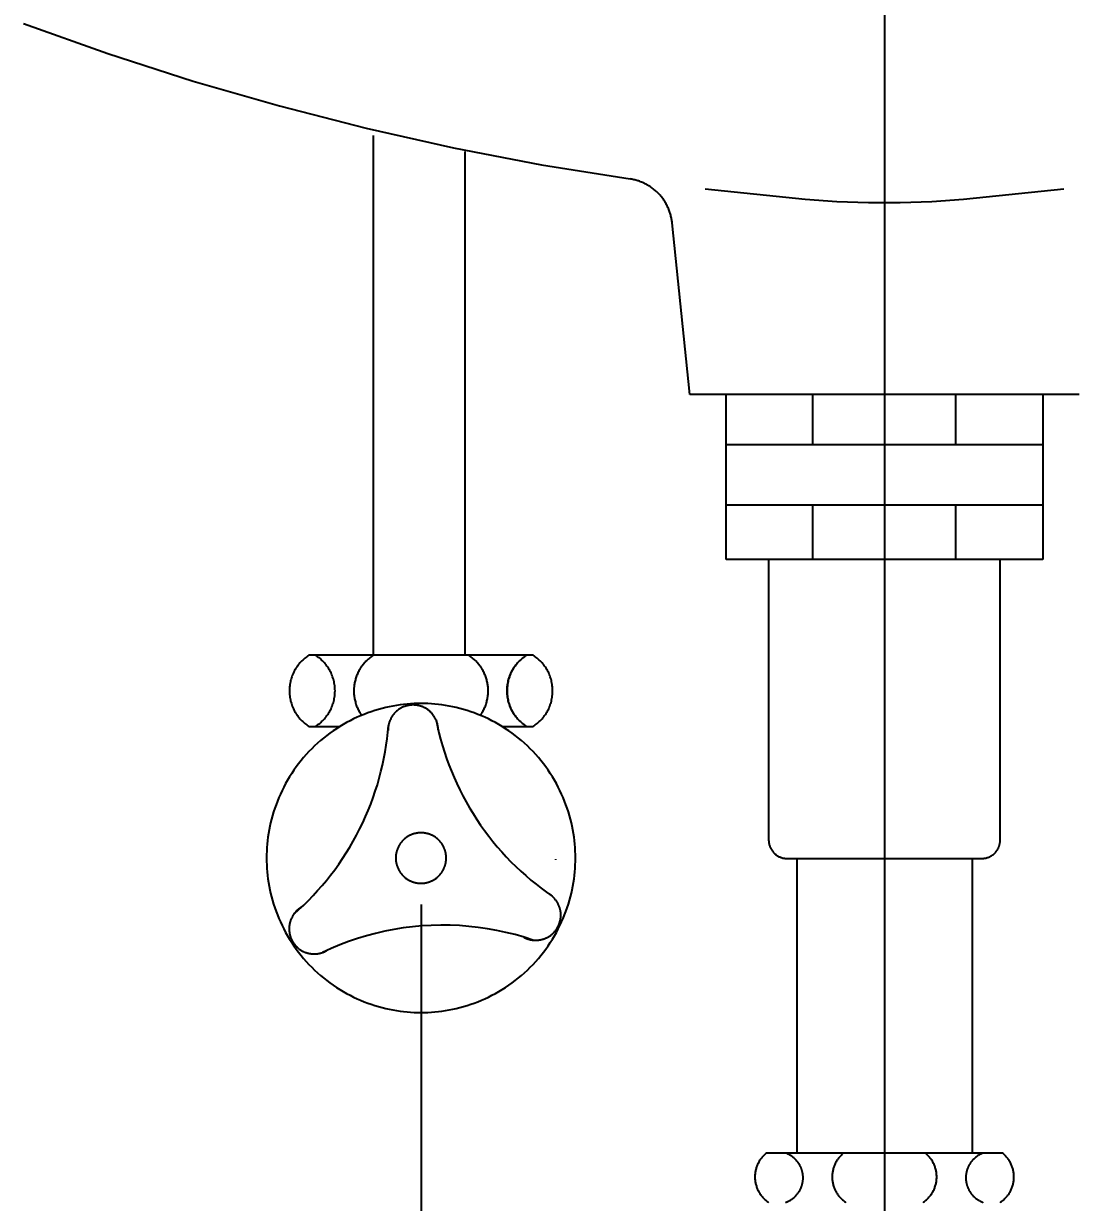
# Model space of a CAD drawing. Header units: millimetres. Extents: x 0 to 4460, y -80 to 3036.
# Drawn here: x 462.1 to 631.7, y 587 to 777.8 of the extents above; entities that cross this region are included whole.
import ezdxf
from ezdxf.lldxf.tags import DXFTag

# ---------------------------------------------------------------- set-up
doc = ezdxf.new("R2010")
doc.units = ezdxf.units.MM
doc.header["$LTSCALE"] = 0.5
doc.header["$MEASUREMENT"] = 0
for name, color, linetype in [('내부선 및 부속', 4, 'Continuous'), ('외형선', 3, 'Continuous'), ('중심선', 1, 'DASHED'), ('치수선', 7, 'Continuous')]:
    doc.layers.add(name, color=color, linetype=linetype)
doc.styles.add('____', font='')
doc.styles.get('____').set_extended_font_data('굴림')
tags = doc.linetypes.add('DASHDOT', pattern=[70, 31, -13, 13, -13]).pattern_tags.tags
tags[10:11] = [DXFTag(74, 4), DXFTag(75, 0), DXFTag(340, '0'), DXFTag(46, 0.0), DXFTag(50, 0.0), DXFTag(44, 0.0), DXFTag(45, 0.0)]
tags[8:9] = [DXFTag(74, 4), DXFTag(75, 0), DXFTag(340, '0'), DXFTag(46, 0.0), DXFTag(50, 0.0), DXFTag(44, 0.0), DXFTag(45, 0.0)]
tags[6:7] = [DXFTag(74, 4), DXFTag(75, 0), DXFTag(340, '0'), DXFTag(46, 0.0), DXFTag(50, 0.0), DXFTag(44, 0.0), DXFTag(45, 0.0)]
tags[4:5] = [DXFTag(74, 4), DXFTag(75, 0), DXFTag(340, '0'), DXFTag(46, 0.0), DXFTag(50, 0.0), DXFTag(44, 0.0), DXFTag(45, 0.0)]
tags = doc.linetypes.add('DASHED', pattern=[25.72, 12.86, -12.86]).pattern_tags.tags
tags[6:7] = [DXFTag(74, 4), DXFTag(75, 0), DXFTag(340, '0'), DXFTag(46, 0.0), DXFTag(50, 0.0), DXFTag(44, 0.0), DXFTag(45, 0.0)]
tags[4:5] = [DXFTag(74, 4), DXFTag(75, 0), DXFTag(340, '0'), DXFTag(46, 0.0), DXFTag(50, 0.0), DXFTag(44, 0.0), DXFTag(45, 0.0)]
doc.dimstyles.new('MSADIM', dxfattribs={"dimtxt": 35, "dimasz": 25, "dimexe": 10, "dimexo": 7.5, "dimgap": 0.09, "dimtad": 0, "dimtoh": 1, "dimdec": 0, "dimzin": 1, "dimdsep": 46, "dimtxsty": '____', "dimcen": 11.25, "dimadec": 0, "dimazin": 0, "dimtfac": 1, "dimtdec": 4, "dimtix": 1, "dimtmove": 0, "dimatfit": 3, "dimfxl": 1, "dimtolj": 1, "dimtzin": 1, "dimarcsym": 0})

# ---------------------------------------------------------------- blocks, each defined once
blk = doc.blocks.new('*D16')
at = {"layer": '치수선', "color": 0, "linetype": 'Continuous', "lineweight": -2, "transparency": 16777216}
for p, q in [((526.42, 635.27), (526.42, 373.25)), ((676.42, 635.27), (676.42, 373.25)), ((551.42, 383.25), (565.49, 383.25)), ((651.42, 383.25), (637.35, 383.25))]:
    blk.add_line(p, q, dxfattribs=at)
at = {"layer": '치수선', "color": 0, "linetype": 'Continuous', "transparency": 16777216}
for points in [[(551.42, 387.42), (551.42, 379.08), (526.42, 383.25)], [(651.42, 387.42), (651.42, 379.08), (676.42, 383.25)]]:
    blk.add_solid(points, dxfattribs=at)
at = {"layer": '치수선', "color": 0, "linetype": 'Continuous', "transparency": 16777216, "insert": (601.42, 383.25), "char_height": 25, "attachment_point": 5, "style": '____'}
blk.add_mtext('\\A1;150', dxfattribs=at)

msp = doc.modelspace()

# ---------------------------------------------------------------- linework, layer by layer
at = {"layer": '내부선 및 부속', "linetype": 'Continuous'}
for points in [[(518.7, 759.68), (518.7, 675.57)], [(533.56, 675.57), (533.56, 757.09)], [(575.79, 691.08), (575.79, 717.77)], [(589.84, 709.65), (589.84, 717.77)], [(612.99, 709.65), (612.99, 717.77)], [(627.05, 717.77), (627.05, 691.08)], [(575.79, 709.65), (627.05, 709.65)], [(601.42, 699.84), (575.79, 699.84)], [(589.84, 691.08), (589.84, 699.84)], [(627.05, 699.84), (601.42, 699.84)], [(612.99, 691.08), (612.99, 699.84)], [(601.42, 691.08), (575.79, 691.08)], [(582.68, 691.08), (582.68, 645.69)], [(627.05, 691.08), (601.42, 691.08)], [(620.16, 645.69), (620.16, 691.08)], [(508.27, 675.57), (508.1, 675.46), (507.93, 675.34), (507.76, 675.21), (507.6, 675.08), (507.44, 674.95), (507.28, 674.8), (507.12, 674.65), (506.98, 674.5), (506.83, 674.34), (506.69, 674.18), (506.55, 674.01), (506.42, 673.83), (506.3, 673.66), (506.18, 673.47), (506.06, 673.29), (505.96, 673.1), (505.85, 672.9), (505.76, 672.71), (505.67, 672.51), (505.59, 672.31), (505.51, 672.1), (505.44, 671.9), (505.38, 671.69), (505.32, 671.48), (505.27, 671.28), (505.23, 671.07), (505.2, 670.86), (505.17, 670.65), (505.15, 670.44), (505.13, 670.23), (505.12, 670.02), (505.12, 669.82), (505.12, 669.61), (505.13, 669.4), (505.15, 669.2), (505.17, 668.99), (505.2, 668.78), (505.23, 668.57), (505.27, 668.36), (505.32, 668.15), (505.38, 667.94), (505.44, 667.74), (505.51, 667.53), (505.59, 667.33), (505.67, 667.13), (505.76, 666.93), (505.85, 666.73), (505.96, 666.54), (506.06, 666.35), (506.18, 666.16), (506.3, 665.98), (506.42, 665.8), (506.55, 665.63), (506.69, 665.46), (506.83, 665.29), (506.98, 665.13), (507.12, 664.98), (507.28, 664.83), (507.44, 664.69), (507.6, 664.55), (507.76, 664.42), (507.93, 664.3), (508.1, 664.18), (508.27, 664.06)], [(526.42, 675.57), (508.27, 675.57)], [(509.35, 664.06), (509.52, 664.18), (509.69, 664.3), (509.85, 664.42), (510.02, 664.55), (510.18, 664.69), (510.34, 664.83), (510.49, 664.98), (510.64, 665.13), (510.79, 665.29), (510.93, 665.46), (511.06, 665.63), (511.19, 665.8), (511.32, 665.98), (511.44, 666.16), (511.55, 666.35), (511.66, 666.54), (511.76, 666.73), (511.86, 666.93), (511.94, 667.13), (512.03, 667.33), (512.1, 667.53), (512.17, 667.74), (512.24, 667.94), (512.29, 668.15), (512.34, 668.36), (512.38, 668.57), (512.42, 668.78), (512.45, 668.99), (512.47, 669.2), (512.49, 669.4), (512.49, 669.61), (512.5, 669.82), (512.49, 670.02), (512.49, 670.23), (512.47, 670.44), (512.45, 670.65), (512.42, 670.86), (512.38, 671.07), (512.34, 671.28), (512.29, 671.48), (512.24, 671.69), (512.17, 671.9), (512.1, 672.1), (512.03, 672.31), (511.94, 672.51), (511.86, 672.71), (511.76, 672.9), (511.66, 673.1), (511.55, 673.29), (511.44, 673.47), (511.32, 673.66), (511.19, 673.83), (511.06, 674.01), (510.93, 674.18), (510.79, 674.34), (510.64, 674.5), (510.49, 674.65), (510.34, 674.8), (510.18, 674.95), (510.02, 675.08), (509.85, 675.21), (509.69, 675.34), (509.52, 675.46), (509.35, 675.57)], [(518.7, 675.57), (518.56, 675.48), (518.42, 675.38), (518.28, 675.28), (518.14, 675.18), (518.01, 675.07), (517.88, 674.96), (517.75, 674.84), (517.63, 674.72), (517.5, 674.6), (517.38, 674.48), (517.26, 674.35), (517.15, 674.21), (517.04, 674.08), (516.93, 673.94), (516.83, 673.8), (516.73, 673.66), (516.63, 673.51), (516.54, 673.36), (516.45, 673.21), (516.36, 673.06), (516.28, 672.9), (516.21, 672.74), (516.13, 672.59), (516.06, 672.43), (516, 672.26), (515.94, 672.1), (515.89, 671.94), (515.83, 671.78), (515.79, 671.61), (515.74, 671.45), (515.71, 671.28), (515.67, 671.12), (515.64, 670.95), (515.62, 670.78), (515.59, 670.61), (515.58, 670.44), (515.56, 670.27), (515.55, 670.1), (515.55, 669.93), (515.55, 669.75), (515.55, 669.58), (515.56, 669.41), (515.57, 669.23), (515.59, 669.06), (515.61, 668.88), (515.64, 668.71), (515.67, 668.54), (515.7, 668.37), (515.74, 668.19), (515.79, 668.02), (515.83, 667.86), (515.89, 667.69), (515.94, 667.52), (516, 667.36), (516.07, 667.2), (516.14, 667.04), (516.21, 666.88), (516.29, 666.73), (516.37, 666.57), (516.45, 666.42), (516.54, 666.28), (516.63, 666.13), (516.72, 665.99), (516.82, 665.85)], [(544.57, 675.57), (526.42, 675.57)], [(536.02, 665.85), (536.12, 665.99), (536.21, 666.13), (536.3, 666.28), (536.39, 666.42), (536.47, 666.57), (536.55, 666.73), (536.63, 666.88), (536.7, 667.04), (536.77, 667.2), (536.83, 667.36), (536.89, 667.52), (536.95, 667.69), (537, 667.86), (537.05, 668.02), (537.09, 668.19), (537.13, 668.37), (537.17, 668.54), (537.2, 668.71), (537.23, 668.88), (537.25, 669.06), (537.26, 669.23), (537.28, 669.41), (537.29, 669.58), (537.29, 669.75), (537.29, 669.93), (537.28, 670.1), (537.27, 670.27), (537.26, 670.44), (537.24, 670.61), (537.22, 670.78), (537.19, 670.95), (537.16, 671.12), (537.13, 671.28), (537.09, 671.45), (537.05, 671.61), (537, 671.78), (536.95, 671.94), (536.9, 672.1), (536.84, 672.26), (536.77, 672.43), (536.7, 672.59), (536.63, 672.74), (536.55, 672.9), (536.47, 673.06), (536.39, 673.21), (536.3, 673.36), (536.21, 673.51), (536.11, 673.66), (536.01, 673.8), (535.91, 673.94), (535.8, 674.08), (535.69, 674.21), (535.57, 674.35), (535.45, 674.48), (535.33, 674.6), (535.21, 674.72), (535.09, 674.84), (534.96, 674.96), (534.83, 675.07), (534.69, 675.18), (534.56, 675.28), (534.42, 675.38), (534.28, 675.48), (534.14, 675.57)], [(543.49, 675.57), (543.32, 675.46), (543.15, 675.34), (542.98, 675.21), (542.82, 675.08), (542.66, 674.95), (542.5, 674.8), (542.35, 674.65), (542.2, 674.5), (542.05, 674.34), (541.91, 674.18), (541.78, 674.01), (541.64, 673.83), (541.52, 673.66), (541.4, 673.47), (541.29, 673.29), (541.18, 673.1), (541.08, 672.9), (540.98, 672.71), (540.89, 672.51), (540.81, 672.31), (540.73, 672.1), (540.66, 671.9), (540.6, 671.69), (540.55, 671.48), (540.5, 671.28), (540.45, 671.07), (540.42, 670.86), (540.39, 670.65), (540.37, 670.44), (540.35, 670.23), (540.34, 670.02), (540.34, 669.82), (540.34, 669.61), (540.35, 669.4), (540.37, 669.2), (540.39, 668.99), (540.42, 668.78), (540.45, 668.57), (540.5, 668.36), (540.55, 668.15), (540.6, 667.94), (540.66, 667.74), (540.73, 667.53), (540.81, 667.33), (540.89, 667.13), (540.98, 666.93), (541.08, 666.73), (541.18, 666.54), (541.29, 666.35), (541.4, 666.16), (541.52, 665.98), (541.64, 665.8), (541.78, 665.63), (541.91, 665.46), (542.05, 665.29), (542.2, 665.13), (542.35, 664.98), (542.5, 664.83), (542.66, 664.69), (542.82, 664.55), (542.98, 664.42), (543.15, 664.3), (543.32, 664.18), (543.49, 664.06)], [(543.49, 664.06), (543.32, 664.18), (543.15, 664.3), (542.98, 664.42), (542.82, 664.55), (542.66, 664.69), (542.5, 664.83), (542.35, 664.98), (542.2, 665.13), (542.05, 665.29), (541.91, 665.46), (541.78, 665.63), (541.64, 665.8), (541.52, 665.98), (541.4, 666.16), (541.29, 666.35), (541.18, 666.54), (541.08, 666.73), (540.98, 666.93), (540.89, 667.13), (540.81, 667.33), (540.73, 667.53), (540.66, 667.74), (540.6, 667.94), (540.55, 668.15), (540.5, 668.36), (540.45, 668.57), (540.42, 668.78), (540.39, 668.99), (540.37, 669.2), (540.35, 669.4), (540.34, 669.61), (540.34, 669.82), (540.34, 670.02), (540.35, 670.23), (540.37, 670.44), (540.39, 670.65), (540.42, 670.86), (540.45, 671.07), (540.5, 671.28), (540.55, 671.48), (540.6, 671.69), (540.66, 671.9), (540.73, 672.1), (540.81, 672.31), (540.89, 672.51), (540.98, 672.71), (541.08, 672.9), (541.18, 673.1), (541.29, 673.29), (541.4, 673.47), (541.52, 673.66), (541.64, 673.83), (541.78, 674.01), (541.91, 674.18), (542.05, 674.34), (542.2, 674.5), (542.35, 674.65), (542.5, 674.8), (542.66, 674.95), (542.82, 675.08), (542.98, 675.21), (543.15, 675.34), (543.32, 675.46), (543.49, 675.57)], [(544.57, 664.06), (544.74, 664.18), (544.91, 664.3), (545.08, 664.42), (545.24, 664.55), (545.4, 664.69), (545.56, 664.83), (545.71, 664.98), (545.86, 665.13), (546.01, 665.29), (546.15, 665.46), (546.28, 665.63), (546.41, 665.8), (546.54, 665.98), (546.66, 666.16), (546.77, 666.35), (546.88, 666.54), (546.98, 666.73), (547.08, 666.93), (547.17, 667.13), (547.25, 667.33), (547.32, 667.53), (547.39, 667.74), (547.46, 667.94), (547.51, 668.15), (547.56, 668.36), (547.6, 668.57), (547.64, 668.78), (547.67, 668.99), (547.69, 669.2), (547.71, 669.4), (547.72, 669.61), (547.72, 669.82), (547.72, 670.02), (547.71, 670.23), (547.69, 670.44), (547.67, 670.65), (547.64, 670.86), (547.6, 671.07), (547.56, 671.28), (547.51, 671.48), (547.46, 671.69), (547.39, 671.9), (547.32, 672.1), (547.25, 672.31), (547.17, 672.51), (547.08, 672.71), (546.98, 672.9), (546.88, 673.1), (546.77, 673.29), (546.66, 673.47), (546.54, 673.66), (546.41, 673.83), (546.28, 674.01), (546.15, 674.18), (546.01, 674.34), (545.86, 674.5), (545.71, 674.65), (545.56, 674.8), (545.4, 674.95), (545.24, 675.08), (545.08, 675.21), (544.91, 675.34), (544.74, 675.46), (544.57, 675.57)], [(551.42, 642.77), (551.41, 643.32), (551.39, 643.88), (551.36, 644.45), (551.32, 645.01), (551.26, 645.59), (551.19, 646.16), (551.1, 646.74), (551, 647.32), (550.89, 647.9), (550.76, 648.48), (550.61, 649.06), (550.45, 649.65), (550.28, 650.23), (550.09, 650.81), (549.88, 651.39), (549.66, 651.97), (549.43, 652.55), (549.18, 653.12), (548.91, 653.69), (548.63, 654.25), (548.33, 654.81), (548.01, 655.36), (547.69, 655.91), (547.34, 656.45), (546.99, 656.98), (546.61, 657.5), (546.23, 658.02), (545.83, 658.53), (545.41, 659.02), (544.99, 659.51), (544.55, 659.98), (544.1, 660.45), (543.63, 660.9), (543.16, 661.34), (542.67, 661.76), (542.18, 662.18), (541.67, 662.58), (541.15, 662.96), (540.63, 663.34), (540.1, 663.69), (539.56, 664.04), (539.01, 664.36), (538.46, 664.68), (537.9, 664.98), (537.34, 665.26), (536.77, 665.53), (536.2, 665.78), (535.62, 666.01), (535.04, 666.23), (534.46, 666.44), (533.88, 666.63), (533.3, 666.8), (532.71, 666.96), (532.13, 667.11), (531.55, 667.24), (530.97, 667.35), (530.39, 667.45), (529.81, 667.54), (529.24, 667.61), (528.66, 667.67), (528.1, 667.71), (527.53, 667.74), (526.97, 667.76), (526.42, 667.77), (525.86, 667.76), (525.3, 667.74), (524.74, 667.71), (524.17, 667.67), (523.6, 667.61), (523.03, 667.54), (522.45, 667.45), (521.87, 667.35), (521.29, 667.24), (520.71, 667.11), (520.12, 666.96), (519.54, 666.8), (518.96, 666.63), (518.37, 666.44), (517.79, 666.23), (517.22, 666.01), (516.64, 665.78), (516.07, 665.53), (515.5, 665.26), (514.94, 664.98), (514.38, 664.68), (513.82, 664.36), (513.28, 664.04), (512.74, 663.69), (512.21, 663.34), (511.68, 662.96), (511.17, 662.58), (510.66, 662.18), (510.16, 661.76), (509.68, 661.34), (509.2, 660.9), (508.74, 660.45), (508.29, 659.98), (507.85, 659.51), (507.42, 659.02), (507.01, 658.53), (506.61, 658.02), (506.22, 657.5), (505.85, 656.98), (505.49, 656.45), (505.15, 655.91), (504.82, 655.36), (504.51, 654.81), (504.21, 654.25), (503.93, 653.69), (503.66, 653.12), (503.41, 652.55), (503.17, 651.97), (502.95, 651.39), (502.75, 650.81), (502.56, 650.23), (502.38, 649.65), (502.22, 649.06), (502.08, 648.48), (501.95, 647.9), (501.84, 647.32), (501.74, 646.74), (501.65, 646.16), (501.58, 645.59), (501.52, 645.01), (501.47, 644.45), (501.44, 643.88), (501.42, 643.32), (501.42, 642.77), (501.42, 642.21), (501.44, 641.65), (501.47, 641.09), (501.52, 640.52), (501.58, 639.95), (501.65, 639.38), (501.74, 638.8), (501.84, 638.22), (501.95, 637.64), (502.08, 637.06), (502.22, 636.47), (502.38, 635.89), (502.56, 635.31), (502.75, 634.72), (502.95, 634.14), (503.17, 633.57), (503.41, 632.99), (503.66, 632.42), (503.93, 631.85), (504.21, 631.29), (504.51, 630.73), (504.82, 630.17), (505.15, 629.63), (505.49, 629.09), (505.85, 628.56), (506.22, 628.03), (506.61, 627.52), (507.01, 627.01), (507.42, 626.51), (507.85, 626.03), (508.29, 625.55), (508.74, 625.09), (509.2, 624.64), (509.68, 624.2), (510.16, 623.77), (510.66, 623.36), (511.17, 622.96), (511.68, 622.57), (512.21, 622.2), (512.74, 621.84), (513.28, 621.5), (513.82, 621.17), (514.38, 620.86), (514.94, 620.56), (515.5, 620.28), (516.07, 620.01), (516.64, 619.76), (517.22, 619.52), (517.79, 619.3), (518.37, 619.1), (518.96, 618.91), (519.54, 618.73), (520.12, 618.57), (520.71, 618.43), (521.29, 618.3), (521.87, 618.19), (522.45, 618.09), (523.03, 618), (523.6, 617.93), (524.17, 617.87), (524.74, 617.82), (525.3, 617.79), (525.86, 617.77), (526.42, 617.77), (526.97, 617.77), (527.53, 617.79), (528.1, 617.82), (528.66, 617.87), (529.24, 617.93), (529.81, 618), (530.39, 618.09), (530.97, 618.19), (531.55, 618.3), (532.13, 618.43), (532.71, 618.57), (533.3, 618.73), (533.88, 618.91), (534.46, 619.1), (535.04, 619.3), (535.62, 619.52), (536.2, 619.76), (536.77, 620.01), (537.34, 620.28), (537.9, 620.56), (538.46, 620.86), (539.01, 621.17), (539.56, 621.5), (540.1, 621.84), (540.63, 622.2), (541.15, 622.57), (541.67, 622.96), (542.18, 623.36), (542.67, 623.77), (543.16, 624.2), (543.63, 624.64), (544.1, 625.09), (544.55, 625.55), (544.99, 626.03), (545.41, 626.51), (545.83, 627.01), (546.23, 627.52), (546.61, 628.03), (546.99, 628.56), (547.34, 629.09), (547.69, 629.63), (548.01, 630.17), (548.33, 630.73), (548.63, 631.29), (548.91, 631.85), (549.18, 632.42), (549.43, 632.99), (549.66, 633.57), (549.88, 634.14), (550.09, 634.72), (550.28, 635.31), (550.45, 635.89), (550.61, 636.47), (550.76, 637.06), (550.89, 637.64), (551, 638.22), (551.1, 638.8), (551.19, 639.38), (551.26, 639.95), (551.32, 640.52), (551.36, 641.09), (551.39, 641.65), (551.41, 642.21), (551.42, 642.77)], [(529.2, 663.51), (529.2, 663.6), (529.19, 663.69), (529.19, 663.78), (529.18, 663.88), (529.17, 663.97), (529.16, 664.06), (529.14, 664.16), (529.12, 664.25), (529.1, 664.34), (529.08, 664.44), (529.06, 664.53), (529.03, 664.63), (529, 664.72), (528.97, 664.82), (528.94, 664.91), (528.9, 665), (528.86, 665.1), (528.82, 665.19), (528.77, 665.28), (528.73, 665.37), (528.68, 665.46), (528.62, 665.55), (528.57, 665.64), (528.51, 665.73), (528.45, 665.81), (528.39, 665.9), (528.33, 665.98), (528.26, 666.06), (528.2, 666.14), (528.13, 666.22), (528.05, 666.29), (527.98, 666.37), (527.9, 666.44), (527.83, 666.51), (527.75, 666.58), (527.66, 666.65), (527.58, 666.71), (527.5, 666.77), (527.41, 666.83), (527.32, 666.89), (527.24, 666.94), (527.15, 667), (527.06, 667.05), (526.97, 667.09), (526.87, 667.14), (526.78, 667.18), (526.69, 667.22), (526.59, 667.26), (526.5, 667.29), (526.4, 667.33), (526.31, 667.36), (526.21, 667.38), (526.12, 667.41), (526.03, 667.43), (525.93, 667.45), (525.84, 667.47), (525.74, 667.48), (525.65, 667.5), (525.55, 667.51), (525.46, 667.52), (525.37, 667.52), (525.28, 667.53), (525.19, 667.53), (525.1, 667.53), (525.01, 667.53), (524.92, 667.52), (524.82, 667.52), (524.73, 667.51), (524.64, 667.5), (524.55, 667.48), (524.45, 667.47), (524.36, 667.45), (524.26, 667.43), (524.17, 667.41), (524.08, 667.39), (523.98, 667.36), (523.89, 667.33), (523.79, 667.3), (523.7, 667.26), (523.6, 667.23), (523.51, 667.19), (523.42, 667.15), (523.33, 667.1), (523.24, 667.05), (523.15, 667), (523.06, 666.95), (522.97, 666.9), (522.88, 666.84), (522.8, 666.78), (522.71, 666.72), (522.63, 666.66), (522.55, 666.59), (522.47, 666.52), (522.39, 666.45), (522.31, 666.38), (522.24, 666.31), (522.17, 666.23), (522.1, 666.15), (522.03, 666.07), (521.96, 665.99), (521.9, 665.91), (521.83, 665.83), (521.77, 665.74), (521.72, 665.65), (521.66, 665.56), (521.61, 665.48), (521.56, 665.38), (521.51, 665.29), (521.47, 665.2), (521.43, 665.11), (521.39, 665.02), (521.35, 664.92), (521.31, 664.83), (521.28, 664.73), (521.25, 664.64), (521.22, 664.54), (521.2, 664.45), (521.18, 664.35), (521.16, 664.26), (521.14, 664.16), (521.12, 664.07), (521.11, 663.98), (521.1, 663.88), (521.09, 663.79), (521.09, 663.7), (521.08, 663.61), (521.08, 663.51), (521.08, 663.42)], [(505.86, 633.71), (506.65, 634.42), (507.43, 635.16), (508.2, 635.91), (508.95, 636.69), (509.69, 637.49), (510.41, 638.31), (511.11, 639.14), (511.79, 640), (512.46, 640.88), (513.1, 641.77), (513.72, 642.68), (514.32, 643.6), (514.9, 644.55), (515.45, 645.5), (515.99, 646.47), (516.49, 647.46), (516.98, 648.45), (517.44, 649.46), (517.87, 650.48), (518.28, 651.5), (518.66, 652.54), (519.02, 653.58), (519.35, 654.63), (519.66, 655.68), (519.94, 656.74), (520.19, 657.81), (520.41, 658.87), (520.61, 659.94), (520.78, 661.01), (520.93, 662.07), (521.05, 663.14), (521.15, 664.2)], [(508.27, 664.06), (513.32, 664.06)], [(528.86, 665.1), (529.07, 664.06), (529.32, 663.01), (529.59, 661.97), (529.89, 660.93), (530.21, 659.89), (530.56, 658.86), (530.93, 657.84), (531.33, 656.82), (531.76, 655.81), (532.21, 654.8), (532.69, 653.81), (533.19, 652.83), (533.72, 651.86), (534.27, 650.9), (534.84, 649.95), (535.44, 649.02), (536.06, 648.1), (536.7, 647.2), (537.37, 646.32), (538.05, 645.45), (538.76, 644.6), (539.48, 643.77), (540.22, 642.96), (540.98, 642.17), (541.76, 641.4), (542.56, 640.65), (543.37, 639.92), (544.19, 639.21), (545.03, 638.53), (545.88, 637.87), (546.74, 637.23), (547.62, 636.62)], [(539.52, 664.06), (544.57, 664.06)], [(530.5, 642.77), (530.5, 642.86), (530.5, 642.95), (530.49, 643.04), (530.48, 643.14), (530.47, 643.23), (530.46, 643.32), (530.45, 643.42), (530.43, 643.51), (530.41, 643.61), (530.39, 643.7), (530.37, 643.8), (530.34, 643.89), (530.31, 643.99), (530.28, 644.08), (530.25, 644.18), (530.21, 644.27), (530.18, 644.37), (530.13, 644.46), (530.09, 644.55), (530.04, 644.64), (530, 644.73), (529.94, 644.83), (529.89, 644.91), (529.84, 645), (529.78, 645.09), (529.72, 645.17), (529.65, 645.26), (529.59, 645.34), (529.52, 645.42), (529.45, 645.5), (529.38, 645.58), (529.31, 645.66), (529.23, 645.73), (529.15, 645.8), (529.07, 645.87), (528.99, 645.94), (528.91, 646), (528.82, 646.07), (528.74, 646.13), (528.65, 646.19), (528.56, 646.24), (528.47, 646.3), (528.38, 646.35), (528.29, 646.39), (528.2, 646.44), (528.11, 646.48), (528.01, 646.53), (527.92, 646.56), (527.83, 646.6), (527.73, 646.63), (527.64, 646.66), (527.54, 646.69), (527.45, 646.72), (527.35, 646.74), (527.26, 646.76), (527.16, 646.78), (527.07, 646.8), (526.97, 646.81), (526.88, 646.82), (526.79, 646.83), (526.69, 646.84), (526.6, 646.85), (526.51, 646.85), (526.42, 646.85), (526.33, 646.85), (526.24, 646.85), (526.14, 646.84), (526.05, 646.83), (525.96, 646.82), (525.86, 646.81), (525.77, 646.8), (525.68, 646.78), (525.58, 646.76), (525.49, 646.74), (525.39, 646.72), (525.29, 646.69), (525.2, 646.66), (525.1, 646.63), (525.01, 646.6), (524.92, 646.56), (524.82, 646.53), (524.73, 646.48), (524.64, 646.44), (524.54, 646.39), (524.45, 646.35), (524.36, 646.3), (524.27, 646.24), (524.18, 646.19), (524.1, 646.13), (524.01, 646.07), (523.93, 646), (523.84, 645.94), (523.76, 645.87), (523.68, 645.8), (523.61, 645.73), (523.53, 645.66), (523.46, 645.58), (523.39, 645.5), (523.32, 645.42), (523.25, 645.34), (523.18, 645.26), (523.12, 645.17), (523.06, 645.09), (523, 645), (522.95, 644.91), (522.89, 644.83), (522.84, 644.73), (522.79, 644.64), (522.75, 644.55), (522.7, 644.46), (522.66, 644.37), (522.62, 644.27), (522.59, 644.18), (522.55, 644.08), (522.52, 643.99), (522.49, 643.89), (522.47, 643.8), (522.44, 643.7), (522.42, 643.61), (522.4, 643.51), (522.39, 643.42), (522.37, 643.32), (522.36, 643.23), (522.35, 643.14), (522.34, 643.04), (522.34, 642.95), (522.34, 642.86), (522.34, 642.77), (522.34, 642.68), (522.34, 642.59), (522.34, 642.49), (522.35, 642.4), (522.36, 642.31), (522.37, 642.21), (522.39, 642.12), (522.4, 642.03), (522.42, 641.93), (522.44, 641.84), (522.47, 641.74), (522.49, 641.64), (522.52, 641.55), (522.55, 641.45), (522.59, 641.36), (522.62, 641.27), (522.66, 641.17), (522.7, 641.08), (522.75, 640.99), (522.79, 640.89), (522.84, 640.8), (522.89, 640.71), (522.95, 640.62), (523, 640.53), (523.06, 640.45), (523.12, 640.36), (523.18, 640.28), (523.25, 640.2), (523.32, 640.11), (523.39, 640.03), (523.46, 639.96), (523.53, 639.88), (523.61, 639.81), (523.68, 639.74), (523.76, 639.67), (523.84, 639.6), (523.93, 639.53), (524.01, 639.47), (524.1, 639.41), (524.18, 639.35), (524.27, 639.3), (524.36, 639.24), (524.45, 639.19), (524.54, 639.14), (524.64, 639.1), (524.73, 639.05), (524.82, 639.01), (524.92, 638.97), (525.01, 638.94), (525.1, 638.9), (525.2, 638.87), (525.29, 638.84), (525.39, 638.82), (525.49, 638.79), (525.58, 638.77), (525.68, 638.75), (525.77, 638.74), (525.86, 638.72), (525.96, 638.71), (526.05, 638.7), (526.14, 638.69), (526.24, 638.69), (526.33, 638.69), (526.42, 638.69), (526.51, 638.69), (526.6, 638.69), (526.69, 638.69), (526.79, 638.7), (526.88, 638.71), (526.97, 638.72), (527.07, 638.74), (527.16, 638.75), (527.26, 638.77), (527.35, 638.79), (527.45, 638.82), (527.54, 638.84), (527.64, 638.87), (527.73, 638.9), (527.83, 638.94), (527.92, 638.97), (528.01, 639.01), (528.11, 639.05), (528.2, 639.1), (528.29, 639.14), (528.38, 639.19), (528.47, 639.24), (528.56, 639.3), (528.65, 639.35), (528.74, 639.41), (528.82, 639.47), (528.91, 639.53), (528.99, 639.6), (529.07, 639.67), (529.15, 639.74), (529.23, 639.81), (529.31, 639.88), (529.38, 639.96), (529.45, 640.03), (529.52, 640.11), (529.59, 640.2), (529.65, 640.28), (529.72, 640.36), (529.78, 640.45), (529.84, 640.53), (529.89, 640.62), (529.94, 640.71), (530, 640.8), (530.04, 640.89), (530.09, 640.99), (530.13, 641.08), (530.18, 641.17), (530.21, 641.27), (530.25, 641.36), (530.28, 641.45), (530.31, 641.55), (530.34, 641.64), (530.37, 641.74), (530.39, 641.84), (530.41, 641.93), (530.43, 642.03), (530.45, 642.12), (530.46, 642.21), (530.47, 642.31), (530.48, 642.4), (530.49, 642.49), (530.5, 642.59), (530.5, 642.68), (530.5, 642.77)], [(582.68, 645.69), (582.68, 645.59), (582.69, 645.48), (582.7, 645.38), (582.71, 645.28), (582.72, 645.18), (582.74, 645.08), (582.76, 644.98), (582.79, 644.88), (582.82, 644.78), (582.85, 644.68), (582.89, 644.59), (582.93, 644.49), (582.97, 644.4), (583.02, 644.31), (583.06, 644.22), (583.12, 644.13), (583.17, 644.04), (583.23, 643.96), (583.29, 643.88), (583.35, 643.8), (583.42, 643.72), (583.49, 643.64), (583.56, 643.57), (583.63, 643.5), (583.71, 643.43), (583.79, 643.36), (583.87, 643.3), (583.95, 643.24), (584.03, 643.18), (584.12, 643.13), (584.21, 643.07), (584.3, 643.03), (584.39, 642.98), (584.48, 642.94), (584.58, 642.9), (584.67, 642.86), (584.77, 642.83), (584.87, 642.8), (584.97, 642.77), (585.07, 642.75), (585.17, 642.73), (585.27, 642.72), (585.37, 642.7), (585.47, 642.7), (585.58, 642.69), (585.68, 642.69)], [(617.16, 642.69), (617.22, 642.69), (617.29, 642.69), (617.36, 642.7), (617.43, 642.7), (617.5, 642.71), (617.56, 642.72), (617.63, 642.73), (617.7, 642.74), (617.77, 642.75), (617.84, 642.77), (617.91, 642.79), (617.98, 642.8), (618.05, 642.83), (618.12, 642.85), (618.19, 642.87), (618.26, 642.9), (618.33, 642.93), (618.4, 642.96), (618.47, 642.99), (618.53, 643.02), (618.6, 643.06), (618.67, 643.1), (618.73, 643.14), (618.8, 643.18), (618.86, 643.22), (618.93, 643.27), (618.99, 643.31), (619.05, 643.36), (619.11, 643.41), (619.17, 643.46), (619.22, 643.51), (619.28, 643.57), (619.33, 643.62), (619.39, 643.68), (619.44, 643.74), (619.49, 643.8), (619.53, 643.86), (619.58, 643.92), (619.62, 643.98), (619.67, 644.05), (619.71, 644.11), (619.75, 644.18), (619.79, 644.24), (619.82, 644.31), (619.86, 644.38), (619.89, 644.45), (619.92, 644.52), (619.95, 644.58), (619.97, 644.65), (620, 644.72), (620.02, 644.79), (620.04, 644.86), (620.06, 644.93), (620.08, 645), (620.09, 645.07), (620.11, 645.14), (620.12, 645.21), (620.13, 645.28), (620.14, 645.35), (620.14, 645.42), (620.15, 645.49), (620.15, 645.56), (620.16, 645.62), (620.16, 645.69)], [(548.17, 642.57), (548.17, 642.45)], [(585.68, 642.69), (617.21, 642.69)], [(587.24, 642.69), (587.24, 595.03)], [(615.6, 642.69), (615.6, 595.03)], [(542.99, 629.99), (543.07, 629.94), (543.15, 629.9), (543.23, 629.86), (543.32, 629.82), (543.4, 629.79), (543.49, 629.75), (543.58, 629.72), (543.67, 629.68), (543.76, 629.65), (543.85, 629.63), (543.95, 629.6), (544.04, 629.58), (544.14, 629.55), (544.24, 629.54), (544.33, 629.52), (544.43, 629.5), (544.53, 629.49), (544.63, 629.48), (544.74, 629.47), (544.84, 629.47), (544.94, 629.47), (545.04, 629.47), (545.15, 629.47), (545.25, 629.47), (545.36, 629.48), (545.46, 629.49), (545.56, 629.51), (545.67, 629.52), (545.77, 629.54), (545.87, 629.56), (545.97, 629.59), (546.08, 629.62), (546.18, 629.65), (546.28, 629.68), (546.38, 629.71), (546.47, 629.75), (546.57, 629.79), (546.67, 629.83), (546.76, 629.88), (546.85, 629.92), (546.95, 629.97), (547.04, 630.02), (547.12, 630.08), (547.21, 630.13), (547.3, 630.19), (547.38, 630.25), (547.46, 630.31), (547.54, 630.37), (547.62, 630.44), (547.69, 630.5), (547.77, 630.57), (547.84, 630.64), (547.91, 630.71), (547.97, 630.78), (548.04, 630.85), (548.1, 630.92), (548.16, 631), (548.22, 631.07), (548.27, 631.15), (548.33, 631.22), (548.38, 631.3), (548.43, 631.38), (548.48, 631.46), (548.52, 631.53), (548.56, 631.61), (548.61, 631.69), (548.65, 631.78), (548.69, 631.86), (548.72, 631.95), (548.76, 632.03), (548.79, 632.12), (548.82, 632.21), (548.85, 632.3), (548.88, 632.39), (548.91, 632.49), (548.93, 632.58), (548.95, 632.68), (548.97, 632.78), (548.99, 632.88), (549.01, 632.98), (549.02, 633.08), (549.03, 633.18), (549.04, 633.28), (549.04, 633.38), (549.04, 633.48), (549.04, 633.59), (549.04, 633.69), (549.03, 633.79), (549.03, 633.9), (549.02, 634), (549, 634.11), (548.99, 634.21), (548.97, 634.31), (548.95, 634.41), (548.92, 634.52), (548.89, 634.62), (548.86, 634.72), (548.83, 634.82), (548.8, 634.92), (548.76, 635.02), (548.72, 635.11), (548.68, 635.21), (548.63, 635.3), (548.59, 635.4), (548.54, 635.49), (548.49, 635.58), (548.43, 635.67), (548.38, 635.75), (548.32, 635.84), (548.26, 635.92), (548.2, 636), (548.14, 636.08), (548.07, 636.16), (548.01, 636.23), (547.94, 636.31), (547.87, 636.38), (547.8, 636.45), (547.73, 636.51), (547.66, 636.58), (547.59, 636.64), (547.51, 636.7), (547.44, 636.76), (547.36, 636.82), (547.29, 636.87), (547.21, 636.92), (547.13, 636.97), (547.05, 637.02), (546.98, 637.06)], [(507.06, 634.81), (506.99, 634.76), (506.91, 634.71), (506.83, 634.66), (506.76, 634.61), (506.68, 634.55), (506.61, 634.49), (506.54, 634.43), (506.46, 634.37), (506.39, 634.31), (506.32, 634.24), (506.25, 634.17), (506.18, 634.1), (506.12, 634.03), (506.05, 633.95), (505.99, 633.88), (505.92, 633.8), (505.86, 633.72), (505.8, 633.64), (505.75, 633.55), (505.69, 633.47), (505.64, 633.38), (505.59, 633.29), (505.54, 633.2), (505.49, 633.1), (505.44, 633.01), (505.4, 632.92), (505.36, 632.82), (505.32, 632.72), (505.29, 632.62), (505.26, 632.52), (505.23, 632.42), (505.2, 632.32), (505.17, 632.22), (505.15, 632.12), (505.13, 632.01), (505.12, 631.91), (505.1, 631.8), (505.09, 631.7), (505.08, 631.6), (505.08, 631.49), (505.07, 631.39), (505.07, 631.29), (505.07, 631.18), (505.08, 631.08), (505.09, 630.98), (505.09, 630.88), (505.11, 630.78), (505.12, 630.68), (505.14, 630.58), (505.16, 630.48), (505.18, 630.38), (505.2, 630.29), (505.23, 630.19), (505.26, 630.1), (505.29, 630), (505.32, 629.91), (505.35, 629.82), (505.39, 629.74), (505.43, 629.65), (505.47, 629.57), (505.51, 629.48), (505.55, 629.4), (505.59, 629.32), (505.64, 629.24), (505.68, 629.17), (505.73, 629.09), (505.78, 629.01), (505.84, 628.94), (505.89, 628.86), (505.95, 628.79), (506.01, 628.72), (506.07, 628.64), (506.14, 628.57), (506.2, 628.5), (506.27, 628.43), (506.34, 628.36), (506.41, 628.3), (506.49, 628.23), (506.56, 628.17), (506.64, 628.1), (506.72, 628.04), (506.81, 627.98), (506.89, 627.93), (506.98, 627.87), (507.07, 627.82), (507.15, 627.77), (507.25, 627.72), (507.34, 627.67), (507.43, 627.62), (507.53, 627.58), (507.62, 627.54), (507.72, 627.5), (507.82, 627.47), (507.92, 627.44), (508.02, 627.41), (508.12, 627.38), (508.22, 627.35), (508.33, 627.33), (508.43, 627.31), (508.53, 627.3), (508.64, 627.28), (508.74, 627.27), (508.85, 627.26), (508.95, 627.26), (509.05, 627.25), (509.16, 627.25), (509.26, 627.25), (509.36, 627.26), (509.47, 627.27), (509.57, 627.27), (509.67, 627.29), (509.77, 627.3), (509.87, 627.32), (509.96, 627.34), (510.06, 627.36), (510.16, 627.38), (510.25, 627.41), (510.35, 627.44), (510.44, 627.47), (510.53, 627.5), (510.62, 627.53), (510.71, 627.57), (510.79, 627.61), (510.88, 627.65), (510.96, 627.69), (511.04, 627.73), (511.12, 627.77), (511.2, 627.82)], [(544.54, 629.49), (543.1, 629.96), (541.63, 630.37), (540.16, 630.74), (538.67, 631.06), (537.17, 631.33), (535.67, 631.55), (534.16, 631.71), (532.64, 631.83), (531.12, 631.89), (529.6, 631.91), (528.08, 631.87), (526.56, 631.78), (525.05, 631.64), (523.54, 631.45), (522.04, 631.2), (520.54, 630.91), (519.06, 630.57), (517.59, 630.18), (516.14, 629.73), (514.7, 629.24), (513.28, 628.71), (511.87, 628.12), (510.49, 627.49)], [(582.31, 595.03), (582.2, 594.94), (582.1, 594.85), (581.99, 594.75), (581.89, 594.65), (581.79, 594.55), (581.69, 594.44), (581.6, 594.33), (581.51, 594.22), (581.42, 594.1), (581.33, 593.98), (581.25, 593.86), (581.17, 593.73), (581.1, 593.61), (581.02, 593.48), (580.96, 593.34), (580.89, 593.21), (580.83, 593.07), (580.78, 592.94), (580.73, 592.8), (580.68, 592.66), (580.64, 592.52), (580.6, 592.37), (580.57, 592.23), (580.54, 592.09), (580.51, 591.94), (580.49, 591.8), (580.48, 591.66), (580.47, 591.51), (580.46, 591.37), (580.45, 591.23), (580.45, 591.09), (580.46, 590.95), (580.47, 590.8), (580.48, 590.66), (580.5, 590.52), (580.52, 590.38), (580.54, 590.24), (580.57, 590.1), (580.61, 589.96), (580.64, 589.82), (580.69, 589.68), (580.73, 589.54), (580.78, 589.4), (580.84, 589.26), (580.9, 589.13), (580.96, 588.99), (581.03, 588.86), (581.1, 588.73), (581.18, 588.6), (581.26, 588.48), (581.34, 588.35), (581.42, 588.23), (581.51, 588.12), (581.61, 588), (581.7, 587.89), (581.8, 587.78), (581.9, 587.68), (582.01, 587.58), (582.11, 587.48), (582.22, 587.39), (582.34, 587.3), (582.45, 587.21), (582.56, 587.13), (582.68, 587.05)], [(601.42, 595.03), (582.31, 595.03)], [(585.42, 587.05), (585.49, 587.07), (585.56, 587.1), (585.63, 587.13), (585.71, 587.16), (585.78, 587.19), (585.85, 587.23), (585.92, 587.26), (585.99, 587.3), (586.06, 587.34), (586.13, 587.37), (586.2, 587.42), (586.27, 587.46), (586.34, 587.5), (586.41, 587.55), (586.47, 587.59), (586.54, 587.64), (586.6, 587.69), (586.67, 587.74), (586.73, 587.8), (586.8, 587.85), (586.86, 587.9), (586.92, 587.96), (586.98, 588.02), (587.04, 588.08), (587.1, 588.14), (587.15, 588.2), (587.21, 588.26), (587.26, 588.33), (587.32, 588.39), (587.37, 588.46), (587.42, 588.52), (587.47, 588.59), (587.52, 588.66), (587.56, 588.73), (587.61, 588.8), (587.65, 588.87), (587.7, 588.95), (587.74, 589.02), (587.78, 589.09), (587.81, 589.17), (587.85, 589.24), (587.88, 589.32), (587.92, 589.4), (587.95, 589.47), (587.98, 589.55), (588.01, 589.63), (588.03, 589.71), (588.06, 589.79), (588.08, 589.86), (588.1, 589.94), (588.12, 590.02), (588.14, 590.1), (588.16, 590.18), (588.18, 590.26), (588.19, 590.34), (588.2, 590.42), (588.21, 590.5), (588.22, 590.57), (588.23, 590.65), (588.24, 590.73), (588.24, 590.81), (588.25, 590.89), (588.25, 590.96), (588.25, 591.04), (588.25, 591.12), (588.25, 591.19), (588.24, 591.27), (588.24, 591.35), (588.23, 591.43), (588.22, 591.5), (588.21, 591.58), (588.2, 591.66), (588.19, 591.74), (588.18, 591.82), (588.16, 591.9), (588.14, 591.98), (588.12, 592.06), (588.1, 592.14), (588.08, 592.21), (588.06, 592.29), (588.03, 592.37), (588.01, 592.45), (587.98, 592.53), (587.95, 592.6), (587.92, 592.68), (587.88, 592.76), (587.85, 592.83), (587.81, 592.91), (587.78, 592.98), (587.74, 593.06), (587.7, 593.13), (587.65, 593.2), (587.61, 593.28), (587.56, 593.35), (587.52, 593.42), (587.47, 593.49), (587.42, 593.55), (587.37, 593.62), (587.32, 593.69), (587.26, 593.75), (587.21, 593.82), (587.15, 593.88), (587.1, 593.94), (587.04, 594), (586.98, 594.06), (586.92, 594.12), (586.86, 594.17), (586.8, 594.23), (586.73, 594.28), (586.67, 594.34), (586.6, 594.39), (586.54, 594.44), (586.47, 594.48), (586.41, 594.53), (586.34, 594.58), (586.27, 594.62), (586.2, 594.66), (586.13, 594.7), (586.06, 594.74), (585.99, 594.78), (585.92, 594.82), (585.85, 594.85), (585.78, 594.88), (585.71, 594.92), (585.63, 594.95), (585.56, 594.98), (585.49, 595), (585.42, 595.03)], [(594.81, 595.03), (594.7, 594.94), (594.6, 594.85), (594.49, 594.75), (594.39, 594.65), (594.29, 594.55), (594.19, 594.44), (594.1, 594.33), (594, 594.22), (593.92, 594.1), (593.83, 593.98), (593.75, 593.86), (593.67, 593.73), (593.6, 593.61), (593.52, 593.48), (593.46, 593.34), (593.39, 593.21), (593.33, 593.07), (593.28, 592.94), (593.23, 592.8), (593.18, 592.66), (593.14, 592.52), (593.1, 592.37), (593.07, 592.23), (593.04, 592.09), (593.01, 591.94), (592.99, 591.8), (592.98, 591.66), (592.96, 591.51), (592.96, 591.37), (592.95, 591.23), (592.95, 591.09), (592.96, 590.95), (592.97, 590.8), (592.98, 590.66), (593, 590.52), (593.02, 590.38), (593.04, 590.24), (593.07, 590.1), (593.11, 589.96), (593.14, 589.82), (593.19, 589.68), (593.23, 589.54), (593.28, 589.4), (593.34, 589.26), (593.4, 589.13), (593.46, 588.99), (593.53, 588.86), (593.6, 588.73), (593.68, 588.6), (593.75, 588.48), (593.84, 588.35), (593.92, 588.23), (594.01, 588.12), (594.11, 588), (594.2, 587.89), (594.3, 587.78), (594.4, 587.68), (594.51, 587.58), (594.61, 587.48), (594.72, 587.39), (594.83, 587.3), (594.95, 587.21), (595.06, 587.13), (595.18, 587.05)], [(620.52, 595.03), (601.42, 595.03)], [(607.66, 587.05), (607.77, 587.13), (607.89, 587.21), (608, 587.3), (608.11, 587.39), (608.22, 587.48), (608.33, 587.58), (608.43, 587.68), (608.54, 587.78), (608.63, 587.89), (608.73, 588), (608.82, 588.12), (608.91, 588.23), (609, 588.35), (609.08, 588.48), (609.16, 588.6), (609.24, 588.73), (609.31, 588.86), (609.38, 588.99), (609.44, 589.13), (609.5, 589.26), (609.55, 589.4), (609.6, 589.54), (609.65, 589.68), (609.69, 589.82), (609.73, 589.96), (609.77, 590.1), (609.79, 590.24), (609.82, 590.38), (609.84, 590.52), (609.86, 590.66), (609.87, 590.8), (609.88, 590.95), (609.88, 591.09), (609.88, 591.23), (609.88, 591.37), (609.87, 591.51), (609.86, 591.66), (609.84, 591.8), (609.82, 591.94), (609.8, 592.09), (609.77, 592.23), (609.74, 592.37), (609.7, 592.52), (609.65, 592.66), (609.61, 592.8), (609.56, 592.94), (609.5, 593.07), (609.44, 593.21), (609.38, 593.34), (609.31, 593.48), (609.24, 593.61), (609.17, 593.73), (609.09, 593.86), (609.01, 593.98), (608.92, 594.1), (608.83, 594.22), (608.74, 594.33), (608.65, 594.44), (608.55, 594.55), (608.45, 594.65), (608.35, 594.75), (608.24, 594.85), (608.13, 594.94), (608.03, 595.03)], [(617.42, 595.03), (617.35, 595), (617.27, 594.98), (617.2, 594.95), (617.13, 594.92), (617.06, 594.88), (616.99, 594.85), (616.92, 594.82), (616.85, 594.78), (616.78, 594.74), (616.71, 594.7), (616.64, 594.66), (616.57, 594.62), (616.5, 594.58), (616.43, 594.53), (616.36, 594.48), (616.3, 594.44), (616.23, 594.39), (616.17, 594.34), (616.1, 594.28), (616.04, 594.23), (615.98, 594.17), (615.92, 594.12), (615.86, 594.06), (615.8, 594), (615.74, 593.94), (615.68, 593.88), (615.63, 593.82), (615.57, 593.75), (615.52, 593.69), (615.47, 593.62), (615.42, 593.55), (615.37, 593.49), (615.32, 593.42), (615.27, 593.35), (615.23, 593.28), (615.18, 593.2), (615.14, 593.13), (615.1, 593.06), (615.06, 592.98), (615.02, 592.91), (614.99, 592.83), (614.95, 592.76), (614.92, 592.68), (614.89, 592.6), (614.86, 592.53), (614.83, 592.45), (614.8, 592.37), (614.78, 592.29), (614.75, 592.21), (614.73, 592.14), (614.71, 592.06), (614.69, 591.98), (614.68, 591.9), (614.66, 591.82), (614.65, 591.74), (614.63, 591.66), (614.62, 591.58), (614.61, 591.5), (614.6, 591.43), (614.6, 591.35), (614.59, 591.27), (614.59, 591.19), (614.59, 591.12), (614.59, 591.04), (614.59, 590.96), (614.59, 590.89), (614.59, 590.81), (614.6, 590.73), (614.6, 590.65), (614.61, 590.57), (614.62, 590.5), (614.63, 590.42), (614.65, 590.34), (614.66, 590.26), (614.68, 590.18), (614.69, 590.1), (614.71, 590.02), (614.73, 589.94), (614.75, 589.86), (614.78, 589.79), (614.8, 589.71), (614.83, 589.63), (614.86, 589.55), (614.89, 589.47), (614.92, 589.4), (614.95, 589.32), (614.99, 589.24), (615.02, 589.17), (615.06, 589.09), (615.1, 589.02), (615.14, 588.95), (615.18, 588.87), (615.23, 588.8), (615.27, 588.73), (615.32, 588.66), (615.37, 588.59), (615.42, 588.52), (615.47, 588.46), (615.52, 588.39), (615.57, 588.33), (615.63, 588.26), (615.68, 588.2), (615.74, 588.14), (615.8, 588.08), (615.86, 588.02), (615.92, 587.96), (615.98, 587.9), (616.04, 587.85), (616.1, 587.8), (616.17, 587.74), (616.23, 587.69), (616.3, 587.64), (616.36, 587.59), (616.43, 587.55), (616.5, 587.5), (616.57, 587.46), (616.64, 587.42), (616.71, 587.37), (616.78, 587.34), (616.85, 587.3), (616.92, 587.26), (616.99, 587.23), (617.06, 587.19), (617.13, 587.16), (617.2, 587.13), (617.27, 587.1), (617.35, 587.07), (617.42, 587.05)], [(620.16, 587.05), (620.27, 587.13), (620.39, 587.21), (620.5, 587.3), (620.61, 587.39), (620.72, 587.48), (620.83, 587.58), (620.93, 587.68), (621.03, 587.78), (621.13, 587.89), (621.23, 588), (621.32, 588.12), (621.41, 588.23), (621.5, 588.35), (621.58, 588.48), (621.66, 588.6), (621.74, 588.73), (621.81, 588.86), (621.87, 588.99), (621.94, 589.13), (622, 589.26), (622.05, 589.4), (622.1, 589.54), (622.15, 589.68), (622.19, 589.82), (622.23, 589.96), (622.26, 590.1), (622.29, 590.24), (622.32, 590.38), (622.34, 590.52), (622.36, 590.66), (622.37, 590.8), (622.38, 590.95), (622.38, 591.09), (622.38, 591.23), (622.38, 591.37), (622.37, 591.51), (622.36, 591.66), (622.34, 591.8), (622.32, 591.94), (622.3, 592.09), (622.27, 592.23), (622.23, 592.37), (622.2, 592.52), (622.15, 592.66), (622.11, 592.8), (622.06, 592.94), (622, 593.07), (621.94, 593.21), (621.88, 593.34), (621.81, 593.48), (621.74, 593.61), (621.67, 593.73), (621.59, 593.86), (621.51, 593.98), (621.42, 594.1), (621.33, 594.22), (621.24, 594.33), (621.14, 594.44), (621.05, 594.55), (620.95, 594.65), (620.84, 594.75), (620.74, 594.85), (620.63, 594.94), (620.52, 595.03)]]:
    msp.add_lwpolyline(points, dxfattribs=at)
at = {"layer": '외형선', "linetype": 'Continuous'}
for points in [[(462.1, 777.77), (475.76, 772.91), (489.57, 768.47), (503.5, 764.45), (517.55, 760.85), (531.7, 757.68), (545.94, 754.94), (560.26, 752.63)], [(567.06, 745.53), (567.04, 745.68), (567.02, 745.84), (567, 745.99), (566.97, 746.15), (566.94, 746.3), (566.91, 746.46), (566.87, 746.61), (566.83, 746.77), (566.79, 746.92), (566.74, 747.08), (566.69, 747.23), (566.64, 747.39), (566.58, 747.54), (566.52, 747.7), (566.46, 747.85), (566.39, 748), (566.32, 748.15), (566.25, 748.3), (566.17, 748.45), (566.09, 748.6), (566.01, 748.75), (565.92, 748.89), (565.83, 749.04), (565.74, 749.18), (565.64, 749.32), (565.54, 749.46), (565.44, 749.6), (565.33, 749.73), (565.22, 749.86), (565.11, 749.99), (565, 750.12), (564.88, 750.25), (564.76, 750.37), (564.64, 750.49), (564.51, 750.61), (564.38, 750.72), (564.25, 750.83), (564.12, 750.94), (563.99, 751.05), (563.85, 751.15), (563.71, 751.25), (563.57, 751.35), (563.43, 751.44), (563.29, 751.53), (563.14, 751.62), (563, 751.7), (562.85, 751.78), (562.7, 751.86), (562.55, 751.93), (562.4, 752), (562.25, 752.07), (562.1, 752.13), (561.94, 752.19), (561.79, 752.25), (561.64, 752.3), (561.49, 752.35), (561.33, 752.39), (561.18, 752.44), (561.02, 752.48), (560.87, 752.51), (560.72, 752.55), (560.56, 752.58), (560.41, 752.6), (560.26, 752.63)], [(572.39, 751.01), (588.61, 749.35)], [(614.23, 749.35), (630.44, 751.01)], [(588.61, 749.35), (593.72, 748.99), (598.85, 748.82), (603.98, 748.82), (609.11, 748.99), (614.23, 749.35)], [(569.92, 717.77), (567.06, 745.53)], [(601.42, 717.77), (569.92, 717.77)], [(632.92, 717.77), (601.42, 717.77)]]:
    msp.add_lwpolyline(points, dxfattribs=at)
at = {"layer": '중심선', "linetype": 'DASHDOT'}
msp.add_lwpolyline([(601.42, 1019.66), (601.42, 414.19)], dxfattribs=at)

# ---------------------------------------------------------------- dimensions: what is measured, and where the dimension line sits
at = {"layer": '치수선', "linetype": 'Continuous'}
dim = msp.add_linear_dim(base=(676.42, 383.25), p1=(526.42, 642.77), p2=(676.42, 642.77), dimstyle='MSADIM', override={"dimtxt": 25, "dimgap": 10, "dimtih": 1}, dxfattribs=at)
dim.commit()
dim.dimension.update_dxf_attribs({"geometry": '*D16', "text_midpoint": (601.42, 383.25)})

doc.saveas('drawing.dxf')
